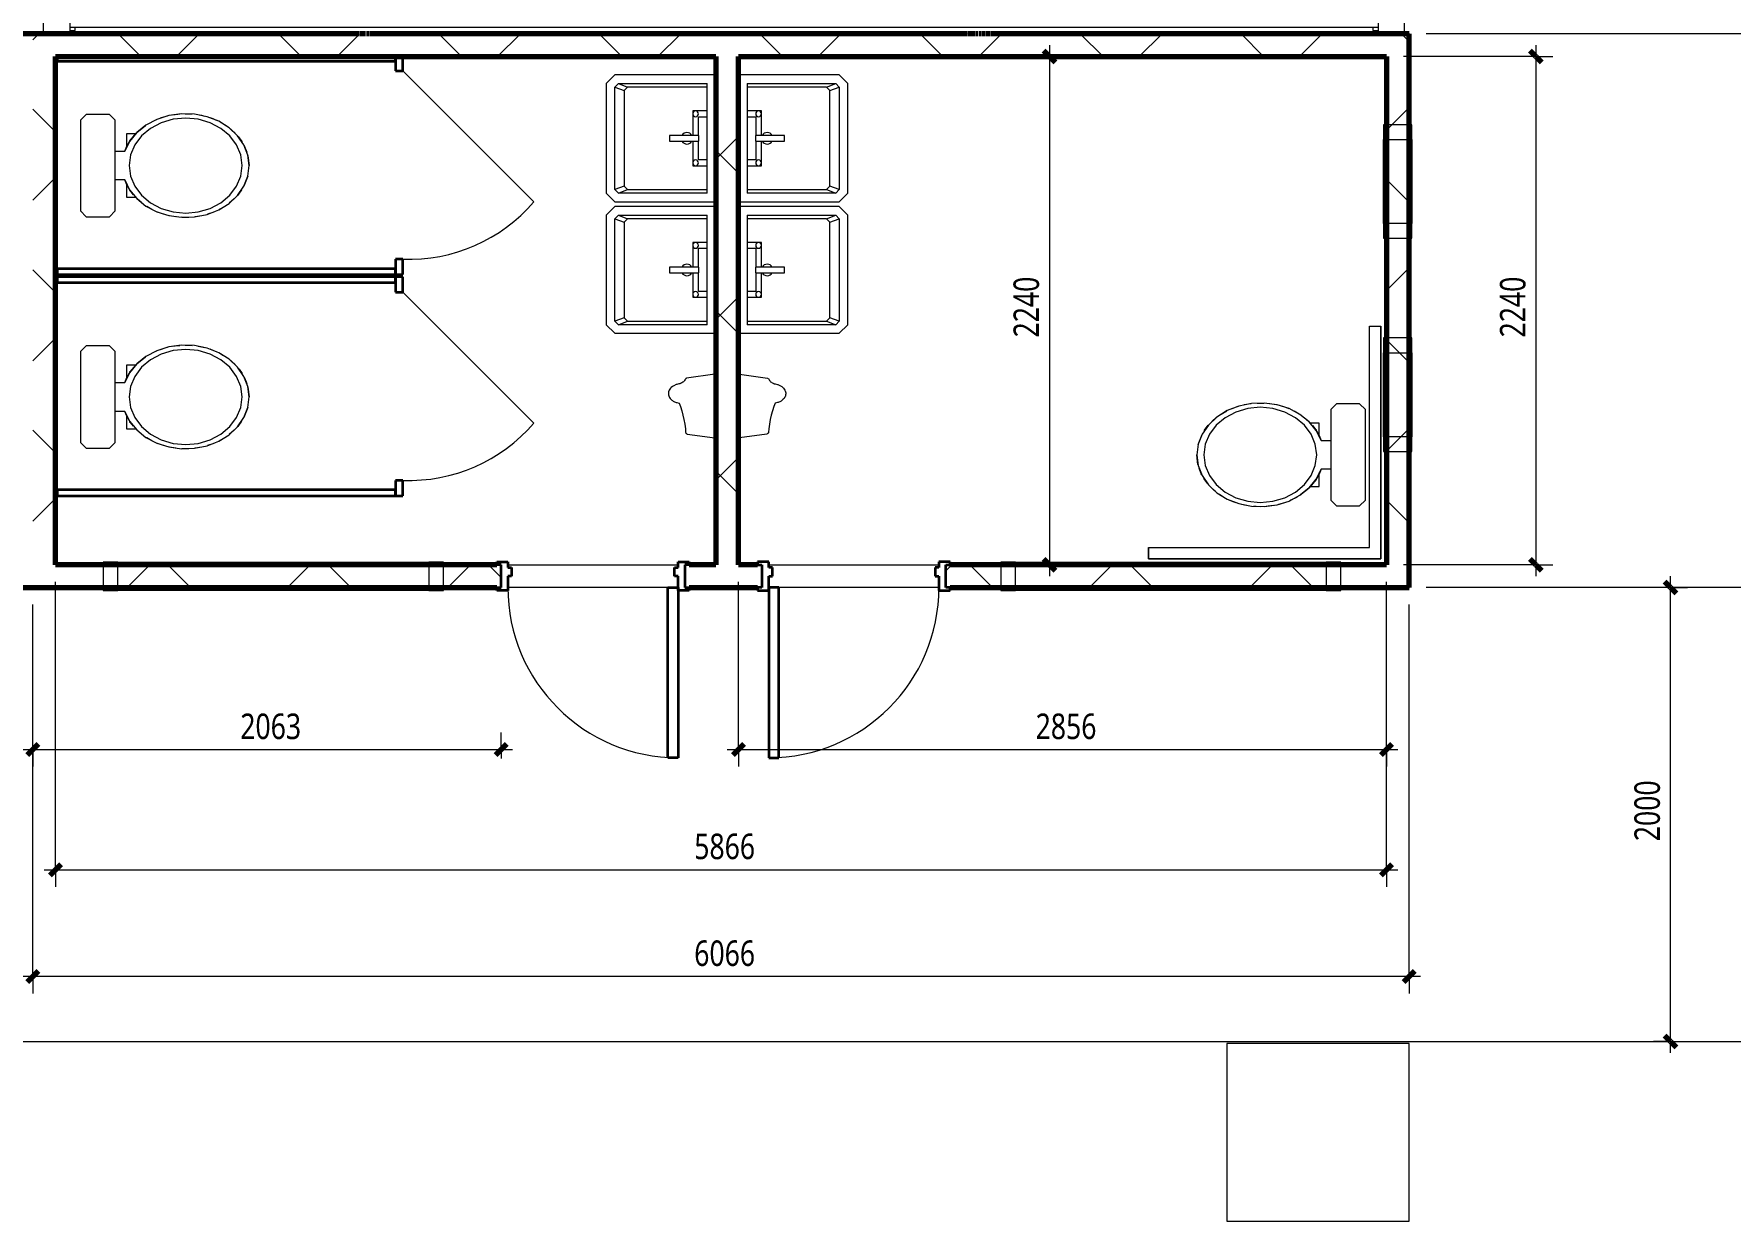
# Model space of a CAD drawing. Header units: millimetres. Extents: x -67152 to -48359, y -6192 to 21191.
# Drawn here: x -62422 to -54945, y -4699 to 533 of the extents above; entities that cross this region are included whole.
import ezdxf

# ---------------------------------------------------------------- set-up
doc = ezdxf.new("R2010")
doc.units = ezdxf.units.MM
for name, color, linetype, lineweight in [('A-ANNO-DIMS', 211, 'Continuous', 9), ('A-ANNO-DIMS-50', 211, 'Continuous', 9), ('A-DOOR', 31, 'Continuous', 18), ('A-DOOR-FRAM', 31, 'Continuous', 35), ('A-FLOR', 192, 'Continuous', 18), ('A-FLOR-HRAL', 11, 'Continuous', 9), ('A-GENM', 13, 'Continuous', 9), ('A-GLAZ-CWMG', 51, 'Continuous', 9), ('A-WALL', 113, 'Continuous', 18), ('A-WALL-PATT', 111, 'Continuous', 70), ('P-SANR-FIXT', 6, 'Continuous', 9), ('Q-SPCQ', 91, 'Continuous', 9)]:
    doc.layers.add(name, color=color, linetype=linetype, lineweight=lineweight)
doc.styles.add('Trebuchet MS_1', font='trebuc.ttf', dxfattribs={"width": 0.8, "height": 112.5})
doc.dimstyles.new('Linear_-_2_25mm_Trebuchet_MS', dxfattribs={"dimscale": 304.8, "dimtxt": 115.981977, "dimasz": 0.164042, "dimexe": 0.246063, "dimexo": 0.246063, "dimgap": 0.049213, "dimtad": 1, "dimdec": 0, "dimzin": 0, "dimdsep": 46, "dimtxsty": 'Trebuchet MS_1', "dimblk1": 'OBLIQUE', "dimblk2": 'OBLIQUE', "dimsah": 1, "dimcen": 0.09, "dimdle": 0.164042, "dimazin": 0, "dimtfac": 1, "dimtdec": 4, "dimtix": 1, "dimtmove": 0, "dimatfit": 3, "dimfxl": 1, "dimtvp": 1, "dimtolj": 1, "dimtzin": 0, "dimarcsym": 2})
pattern_1 = [(45, (0, 0), (-353.5534, 353.5534), []), (135, (0, 0), (-353.5534, -353.5534), [])]

# ---------------------------------------------------------------- blocks, each defined once
blk = doc.blocks.new('2017_EN_Awning_Llaza_Complet-PRO - Frontal-3576117-Nivel 1 Oficinas')
at = {"layer": 'Q-SPCQ'}
for p, q in [((2995, 2236.3), (-2995, 2236.3)), ((-2995, 2236.3), (-2995, 2217.4)), ((-2995, 2217.4), (-2995, 2164.7)), ((-2975, 145.9), (-2975, 2171.6)), ((-2966.1, 2174.7), (-2966.1, 2169.9)), ((-2945.9, 2169.9), (-2945.9, 2174.7)), ((2946, 2174.7), (2946, 2169.9)), ((2966, 2169.9), (2966, 2174.7)), ((2975, 2171.6), (2975, 145.9)), ((2995, 2217.4), (2995, 2236.3)), ((2995, 2164.7), (2995, 2217.4)), ((-2995, 2164.7), (2995, 2164.7)), ((-3000, 145.5), (-2883.9, 145.5)), ((-3000, 25.2), (-3000, 145.5)), ((-2883.9, 145.5), (-2883.9, 25.2)), ((2883.9, 95), (-2883.9, 95)), ((-2883.9, 94.9), (2883.9, 94.9)), ((2883.9, 94), (-2883.9, 94)), ((2883.9, 145.5), (3000, 145.5)), ((2883.9, 145.5), (2883.9, 25.2)), ((3000, 25.2), (3000, 145.5)), ((-2883.9, 25.2), (-3000, 25.2)), ((-2883.9, 55.4), (2883.9, 55.4)), ((-2883.9, 40.2), (-2860, 40.2)), ((-2860, 40.2), (-2860, 55.2)), ((2860, 55.2), (2860, 40.2)), ((2860, 40.2), (2883.9, 40.2)), ((3000, 25.2), (2883.9, 25.2))]:
    blk.add_line(p, q, dxfattribs=at)
blk = doc.blocks.new('Rectangular Mullion - 65 x 125mm rectangular-3578008-Nivel 1 Oficinas')
at = {"layer": 'A-GLAZ-CWMG'}
for p, q in [((-56472.4, -872.1), (-56347.4, -872.1)), ((-56472.4, -1242.1), (-56472.4, -872.1)), ((-56347.4, -872.1), (-56347.4, -1242.1)), ((-56347.4, -1242.1), (-56472.4, -1242.1))]:
    blk.add_line(p, q, dxfattribs=at)
blk = doc.blocks.new('Rectangular Mullion - 65 x 125mm rectangular-3578482-Nivel 1 Oficinas')
at = {"layer": 'A-GLAZ-CWMG'}
for p, q in [((-65, -62.5), (-65, 62.5)), ((-65, 62.5), (0, 62.5)), ((0, 62.5), (0, -62.5)), ((0, -62.5), (-65, -62.5))]:
    blk.add_line(p, q, dxfattribs=at)
blk = doc.blocks.new('Rectangular Mullion - 65 x 125mm rectangular-3578483-Nivel 1 Oficinas')
at = {"layer": 'A-GLAZ-CWMG'}
for p, q in [((0, 62.5), (-65, 62.5)), ((-65, 62.5), (-65, -62.5)), ((0, -62.5), (0, 62.5)), ((-65, -62.5), (0, -62.5))]:
    blk.add_line(p, q, dxfattribs=at)
blk = doc.blocks.new('Rectangular Mullion - 65 x 125mm rectangular-3579564-Nivel 1 Oficinas')
at = {"layer": 'A-GLAZ-CWMG'}
for p, q in [((-58094.9, -1919.6), (-58094.9, -1794.6)), ((-58094.9, -1794.6), (-56724.9, -1794.6)), ((-56724.9, -1794.6), (-56724.9, -1919.6)), ((-56724.9, -1919.6), (-58094.9, -1919.6))]:
    blk.add_line(p, q, dxfattribs=at)
blk = doc.blocks.new('Standard_Toilet_Partition_Layout_9287 - Standard_Toilet_Partition_Layout_9287-3235958-Nivel 1 Oficinas')
at = {"layer": 'A-GENM', "lineweight": 35}
for p, q in [((12.7, -56.4), (-12.7, -56.4)), ((-12.7, -56.4), (-12.7, -1548.6)), ((12.7, -1548.6), (12.7, -56.4)), ((952.5, -56.4), (927.1, -56.4)), ((927.1, -56.4), (927.1, -1548.6)), ((952.5, -1548.6), (952.5, -56.4)), ((-12.7, -1548.6), (12.7, -1548.6)), ((54.9, -1548.6), (-12.7, -1548.6)), ((-12.7, -1548.6), (-12.7, -1580.3)), ((54.9, -1580.3), (54.9, -1548.6)), ((952.5, -1548.6), (884.9, -1548.6)), ((884.9, -1548.6), (884.9, -1580.3)), ((927.1, -1548.6), (952.5, -1548.6)), ((952.5, -1580.3), (952.5, -1548.6)), ((-12.7, -1580.3), (54.9, -1580.3)), ((884.9, -1580.3), (952.5, -1580.3))]:
    blk.add_line(p, q, dxfattribs=at)
at = {"layer": 'A-GENM'}
blk.add_line((884.9, -1580.3), (307, -2158.3), dxfattribs=at)
blk.add_arc((781.6, -1607.3), 727.2, 177.8753, 229.25733, dxfattribs=at)
blk = doc.blocks.new('Sanitary_Dryers__Hand_Hair__JohnsonSuisse_Windflow_Hand_Dryer_Stainless_Steel - Windflow Hand Dryer Stainless Steel-3236375-Nivel 1 Oficinas')
at = {"layer": 'P-SANR-FIXT'}
for p, q in [((1.7, -175.6), (-15, -54.6)), ((-15, -54.6), (-2.1, -54.6)), ((-2.1, -54.6), (-2.1, -50)), ((-0.5, -50), (-0.5, -54.6)), ((-0.5, -54.6), (14, -54.6)), ((14, -51.5), (16, -50)), ((14, -54.6), (14, -51.5)), ((234, -50), (236, -51.5)), ((236, -51.5), (236, -54.6)), ((236, -54.6), (250.5, -54.6)), ((265, -54.6), (247.9, -178.2)), ((250.5, -54.6), (250.5, -50)), ((252.1, -50), (252.1, -54.6)), ((252.1, -54.6), (265, -54.6)), ((2.5, -177.5), (1.7, -175.6)), ((3.4, -178.9), (2.5, -177.5)), ((4.6, -180.2), (3.4, -178.9)), ((5.9, -181.2), (4.6, -180.2)), ((7.4, -182), (5.9, -181.2)), ((9.9, -182.7), (7.4, -182)), ((24.8, -183.9), (9.9, -182.7)), ((45.3, -186.7), (24.8, -183.9)), ((66.2, -190.5), (45.3, -186.7)), ((85.4, -194.8), (66.2, -190.5)), ((104.4, -199.8), (85.4, -194.8)), ((123.1, -205.8), (104.4, -199.8)), ((130.1, -208.4), (123.1, -205.8)), ((137.7, -211.4), (130.1, -208.4)), ((140.4, -222.1), (137.7, -211.4)), ((141.1, -224.9), (140.4, -222.1)), ((219.4, -224.2), (214.8, -235)), ((220, -221.8), (219.4, -224.2)), ((222.3, -212.3), (220, -221.8)), ((223, -208.2), (222.3, -212.3)), ((224.1, -206.6), (223, -208.2)), ((224.7, -205.2), (224.1, -206.6)), ((225.6, -202.7), (224.7, -205.2)), ((227.4, -199), (225.6, -202.7)), ((229.6, -195.3), (227.4, -199)), ((232.3, -192), (229.6, -195.3)), ((234.8, -189.6), (232.3, -192)), ((238.2, -187.1), (234.8, -189.6)), ((242.2, -185), (238.2, -187.1)), ((244.1, -183.9), (242.2, -185)), ((246, -182), (244.1, -183.9)), ((246.9, -180.5), (246, -182)), ((247.9, -178.2), (246.9, -180.5)), ((145.5, -234.9), (141.1, -224.9)), ((147.1, -237.9), (145.5, -234.9)), ((149.1, -240.8), (147.1, -237.9)), ((151.4, -243.6), (149.1, -240.8)), ((155.5, -248), (151.4, -243.6)), ((159, -251.1), (155.5, -248)), ((162.6, -253.7), (159, -251.1)), ((166.1, -255.5), (162.6, -253.7)), ((169.9, -257), (166.1, -255.5)), ((174, -258), (169.9, -257)), ((178.3, -258.5), (174, -258)), ((182.7, -258.5), (178.3, -258.5)), ((187.2, -257.8), (182.7, -258.5)), ((191.5, -256.6), (187.2, -257.8)), ((195.6, -254.9), (191.5, -256.6)), ((199.9, -252.3), (195.6, -254.9)), ((203.6, -249.2), (199.9, -252.3)), ((206.2, -247), (203.6, -249.2)), ((207.2, -245.9), (206.2, -247)), ((211.3, -240.8), (207.2, -245.9)), ((213.3, -237.9), (211.3, -240.8)), ((214.8, -235), (213.3, -237.9))]:
    blk.add_line(p, q, dxfattribs=at)
blk = doc.blocks.new('Sanitary_Dryers__Hand_Hair__JohnsonSuisse_Windflow_Hand_Dryer_Stainless_Steel - Windflow Hand Dryer Stainless Steel-3235854-Nivel 1 Oficinas')
at = {"layer": 'P-SANR-FIXT'}
for p, q in [((141.1, 224.9), (140.4, 222.1)), ((145.5, 234.9), (141.1, 224.9)), ((147.1, 237.9), (145.5, 234.9)), ((149.1, 240.8), (147.1, 237.9)), ((151.4, 243.6), (149.1, 240.8)), ((155.5, 248), (151.4, 243.6)), ((159, 251.1), (155.5, 248)), ((162.6, 253.7), (159, 251.1)), ((166.1, 255.5), (162.6, 253.7)), ((169.9, 257), (166.1, 255.5)), ((174, 258), (169.9, 257)), ((178.3, 258.5), (174, 258)), ((182.7, 258.5), (178.3, 258.5)), ((187.2, 257.8), (182.7, 258.5)), ((191.5, 256.6), (187.2, 257.8)), ((195.6, 254.9), (191.5, 256.6)), ((199.9, 252.3), (195.6, 254.9)), ((203.6, 249.2), (199.9, 252.3)), ((206.2, 247), (203.6, 249.2)), ((207.2, 245.9), (206.2, 247)), ((211.3, 240.8), (207.2, 245.9)), ((213.3, 237.9), (211.3, 240.8)), ((214.8, 235), (213.3, 237.9)), ((219.4, 224.2), (214.8, 235)), ((1.7, 175.6), (-15, 54.6)), ((2.5, 177.5), (1.7, 175.6)), ((3.4, 178.9), (2.5, 177.5)), ((4.6, 180.2), (3.4, 178.9)), ((5.9, 181.2), (4.6, 180.2)), ((7.4, 182), (5.9, 181.2)), ((9.9, 182.7), (7.4, 182)), ((24.8, 183.9), (9.9, 182.7)), ((45.3, 186.7), (24.8, 183.9)), ((66.2, 190.5), (45.3, 186.7)), ((85.4, 194.8), (66.2, 190.5)), ((104.4, 199.8), (85.4, 194.8)), ((123.1, 205.8), (104.4, 199.8)), ((130.1, 208.4), (123.1, 205.8)), ((137.7, 211.4), (130.1, 208.4)), ((140.4, 222.1), (137.7, 211.4)), ((220, 221.8), (219.4, 224.2)), ((222.3, 212.3), (220, 221.8)), ((223, 208.2), (222.3, 212.3)), ((224.1, 206.6), (223, 208.2)), ((224.7, 205.2), (224.1, 206.6)), ((225.6, 202.7), (224.7, 205.2)), ((227.4, 199), (225.6, 202.7)), ((229.6, 195.3), (227.4, 199)), ((232.3, 192), (229.6, 195.3)), ((234.8, 189.6), (232.3, 192)), ((238.2, 187.1), (234.8, 189.6)), ((242.2, 185), (238.2, 187.1)), ((244.1, 183.9), (242.2, 185)), ((246, 182), (244.1, 183.9)), ((246.9, 180.5), (246, 182)), ((247.9, 178.2), (246.9, 180.5)), ((265, 54.6), (247.9, 178.2)), ((-15, 54.6), (-2.1, 54.6)), ((-2.1, 54.6), (-2.1, 50)), ((-0.5, 50), (-0.5, 54.6)), ((-0.5, 54.6), (14, 54.6)), ((14, 54.6), (14, 51.5)), ((14, 51.5), (16, 50)), ((234, 50), (236, 51.5)), ((236, 51.5), (236, 54.6)), ((236, 54.6), (250.5, 54.6)), ((250.5, 54.6), (250.5, 50)), ((252.1, 50), (252.1, 54.6)), ((252.1, 54.6), (265, 54.6))]:
    blk.add_line(p, q, dxfattribs=at)
blk = doc.blocks.new('M_Door-Passage-Single-Flush - 750 x 2000mm-3224211-Nivel 1 Oficinas')
at = {"layer": 'A-DOOR', "lineweight": 35}
for p, q in [((375, 806.3), (330, 806.3)), ((330, 806.3), (330, 56.3)), ((375, 56.3), (375, 806.3)), ((330, 56.3), (375, 56.3))]:
    blk.add_line(p, q, dxfattribs=at)
at = {"layer": 'A-DOOR', "lineweight": 9}
blk.add_arc((375, 56.3), 750, 90, 180, dxfattribs=at)
at = {"layer": 'A-DOOR-FRAM'}
for p, q in [((-375.1, 69), (-424.1, 69)), ((-424.1, 69), (-424.1, 56.3)), ((-424.1, 56.3), (-405, 56.3)), ((-405, 56.3), (-405, -43.7)), ((-375.1, 6.6), (-375.1, 69)), ((-359.2, 6.6), (-375.1, 6.6)), ((-359.2, -31.5), (-359.2, 6.6)), ((375, 6.6), (359.2, 6.6)), ((359.2, 6.6), (359.2, -31.5)), ((424, 69), (375, 69)), ((375, 69), (375, 6.6)), ((405, -43.7), (405, 56.3)), ((405, 56.3), (424, 56.3)), ((424, 56.3), (424, 69)), ((-405, -43.7), (-424.1, -43.7)), ((-424.1, -43.7), (-424.1, -56.4)), ((-424.1, -56.4), (-375.1, -56.4)), ((-375.1, -56.4), (-375.1, -31.5)), ((-375.1, -31.5), (-359.2, -31.5)), ((359.2, -31.5), (375, -31.5)), ((375, -31.5), (375, -56.4)), ((375, -56.4), (424, -56.4)), ((424, -43.7), (405, -43.7)), ((424, -56.4), (424, -43.7))]:
    blk.add_line(p, q, dxfattribs=at)
blk = doc.blocks.new('M_Door-Passage-Single-Flush - 750 x 2000mm-3224210-Nivel 1 Oficinas')
at = {"layer": 'A-DOOR', "lineweight": 35}
for p, q in [((330, -56.3), (375, -56.3)), ((330, -806.3), (330, -56.3)), ((375, -56.3), (375, -806.3)), ((375, -806.3), (330, -806.3))]:
    blk.add_line(p, q, dxfattribs=at)
at = {"layer": 'A-DOOR', "lineweight": 9}
blk.add_arc((375, -56.3), 750, 180, 270, dxfattribs=at)
at = {"layer": 'A-DOOR-FRAM'}
for p, q in [((-424.1, 56.4), (-375.1, 56.4)), ((-424.1, 43.7), (-424.1, 56.4)), ((-405, 43.7), (-424.1, 43.7)), ((-405, -56.3), (-405, 43.7)), ((-375.1, 56.4), (-375.1, 31.5)), ((-375.1, 31.5), (-359.2, 31.5)), ((-359.2, 31.5), (-359.2, -6.6)), ((359.2, 31.5), (375, 31.5)), ((359.2, -6.6), (359.2, 31.5)), ((375, 56.4), (424, 56.4)), ((375, 31.5), (375, 56.4)), ((405, 43.7), (405, -56.3)), ((424, 43.7), (405, 43.7)), ((424, 56.4), (424, 43.7)), ((-424.1, -56.3), (-405, -56.3)), ((-424.1, -69), (-424.1, -56.3)), ((-375.1, -69), (-424.1, -69)), ((-375.1, -6.6), (-375.1, -69)), ((-359.2, -6.6), (-375.1, -6.6)), ((375, -6.6), (359.2, -6.6)), ((375, -69), (375, -6.6)), ((424, -69), (375, -69)), ((405, -56.3), (424, -56.3)), ((424, -56.3), (424, -69))]:
    blk.add_line(p, q, dxfattribs=at)
blk = doc.blocks.new('Top Rail Type - Top Rail_Internal_-3314131-Nivel 1 Oficinas')
at = {"layer": 'A-FLOR-HRAL'}
for p, q in [((-56533.8, -755.5), (-56483.8, -755.5)), ((-56533.8, -1730.5), (-56533.8, -755.5)), ((-56483.8, -755.5), (-56483.8, -1780.5)), ((-57508.8, -1780.5), (-57508.8, -1730.5)), ((-57508.8, -1730.5), (-56533.8, -1730.5)), ((-56483.8, -1780.5), (-57508.8, -1780.5))]:
    blk.add_line(p, q, dxfattribs=at)
blk = doc.blocks.new('Top Rail Type - Top Rail_Internal_-V5-Nivel 1 Oficinas')
at = {"layer": 'A-FLOR-HRAL'}
for p, q in [((-56533.8, -755.5), (-56483.8, -755.5)), ((-56533.8, -1730.5), (-56533.8, -755.5)), ((-56483.8, -1780.5), (-56483.8, -755.5)), ((-57508.8, -1730.5), (-57508.8, -1780.5)), ((-57508.8, -1730.5), (-56533.8, -1730.5)), ((-57508.8, -1780.5), (-56483.8, -1780.5))]:
    blk.add_line(p, q, dxfattribs=at)
blk = doc.blocks.new('Water Closet - Flush Tank - Private - Flushing Greater than 1_6 gpf-3417343-Nivel 1 Oficinas')
at = {"layer": 'P-SANR-FIXT'}
for p, q in [((25.4, 225.4), (0, 200)), ((127, 225.4), (25.4, 225.4)), ((152.4, 200), (127, 225.4)), ((0, 200), (0, -200)), ((152.4, -200), (152.4, 200)), ((243.3, 139.7), (203.2, 139.7)), ((203.2, 139.7), (203.2, 79.8)), ((215.9, 110.3), (215.9, 105.8)), ((218.8, 110.3), (215.9, 110.3)), ((218.8, 110.3), (244.6, 142)), ((152.4, 63.5), (195.1, 63.5)), ((195.1, -63.5), (152.4, -63.5)), ((737.2, -46.1), (720.3, -90.3)), ((203.2, -79.8), (203.2, -139.7)), ((203.2, -139.7), (243.3, -139.7)), ((215.9, -105.8), (215.9, -110.3)), ((215.9, -110.3), (218.8, -110.3)), ((233.1, -129.3), (218.8, -110.3)), ((710.2, -107.3), (692.8, -130.7)), ((0, -200), (25.4, -225.4)), ((127, -225.4), (152.4, -200)), ((25.4, -225.4), (127, -225.4))]:
    blk.add_line(p, q, dxfattribs=at)
at = {"layer": 'P-SANR-FIXT', "flags": 128}
for points in [[(743, 0), (737.1, 46.4), (719.9, 90.8), (692.1, 131.5), (654.7, 166.7), (609.4, 195), (558, 215.1), (502.7, 226.3), (445.8, 228.1), (389.6, 220.4), (336.5, 203.6), (288.6, 178.3), (248.1, 145.5), (216.5, 106.7), (195.1, 63.5)], [(406.1, 223.7), (428.7, 226.8), (437.7, 227.6)], [(461.5, 228.6), (481.2, 228.1), (492.7, 227.3)], [(516.6, 224.4), (533.2, 221.4), (546.6, 218.3)], [(712.5, 0), (706.2, 46.6), (687.8, 90.9), (658.2, 130.7), (618.7, 163.8), (571.6, 188.8), (518.9, 204.3), (463.6, 209.5), (408.2, 204.3), (355.5, 188.8), (308.4, 163.8), (268.9, 130.7), (239.3, 90.9), (220.9, 46.6), (214.6, 0)], [(248.4, 145.9), (285.7, 176.3), (287.2, 177.3)], [(300.9, 185.9), (329.2, 200.4), (333, 202.1)], [(352.3, 209.7), (377.4, 217.5), (383.8, 219.1)], [(569.5, 211.5), (582.6, 206.8), (597.4, 200.6)], [(618.1, 190.4), (627.8, 184.9), (643.1, 175.1)], [(660.7, 162), (667.3, 156.5), (682, 142.5)], [(195.1, 63.5), (204.3, 85.2), (215.9, 105.8)], [(218.8, 110.3), (217.4, 108.1), (215.9, 105.8)], [(695.6, 127.3), (699.5, 122.5), (712.5, 103.8)], [(721.6, 87.7), (723.3, 84.1), (733.4, 59.1)], [(737.6, 44.7), (738, 42.8), (743, 0)], [(195.1, -63.5), (216.5, -106.7), (248.1, -145.5), (288.6, -178.3), (336.5, -203.6), (389.6, -220.4), (445.8, -228.1), (502.7, -226.3), (558, -215.1), (609.4, -195), (654.7, -166.7), (692.1, -131.5), (719.9, -90.8), (737.1, -46.4), (743, 0)], [(215.9, -105.8), (204.3, -85.1), (195.1, -63.5)], [(214.6, 0), (220.9, -46.6), (239.3, -90.9), (268.9, -130.7), (308.4, -163.8), (355.5, -188.8), (408.2, -204.3), (463.6, -209.6), (518.9, -204.3), (571.6, -188.8), (618.7, -163.8), (658.2, -130.7), (687.8, -90.9), (706.2, -46.6), (712.5, 0)], [(215.9, -105.8), (217.4, -108.1), (218.8, -110.3)], [(269.8, -164.7), (251, -148.4), (249.5, -147)], [(677.6, -146.9), (655.8, -165.8), (655.3, -166.3)], [(314.6, -193.4), (292, -180.4), (290.3, -179.3)], [(365.6, -214.1), (339.9, -205), (338.2, -204.3)], [(420.7, -225.9), (392.9, -221.2), (391.3, -220.8)], [(534.1, -221.2), (505.4, -226), (504.1, -226.2)], [(587.6, -204.8), (560.2, -214.5), (559.1, -214.8)], [(636.1, -179.8), (611.1, -194.1), (610.2, -194.6)], [(477.7, -228.3), (448.9, -228.3), (447.3, -228.2)]]:
    blk.add_lwpolyline(points, dxfattribs=at)
blk = doc.blocks.new('Sink - Service - 22_x19_ - Public-3416402-Nivel 1 Oficinas')
at = {"layer": 'P-SANR-FIXT', "color": 5}
for p, q in [((-59860.6, 352.3), (-59898.7, 314.2)), ((-59898.7, 314.2), (-59898.7, -168.4)), ((-59416.1, 352.3), (-59860.6, 352.3)), ((-59860.6, 298.4), (-59844.8, 314.2)), ((-59844.8, 314.2), (-59805, 298.4)), ((-59844.8, 314.2), (-59454.2, 314.2)), ((-59454.2, 193.6), (-59454.2, 314.2)), ((-59860.6, 298.4), (-59819.3, 284.1)), ((-59860.6, -152.6), (-59860.6, 298.4)), ((-59805, 298.4), (-59819.3, 284.1)), ((-59819.3, 284.1), (-59819.3, -138.2)), ((-59454.2, 298.4), (-59805, 298.4)), ((-59505, 193.6), (-59517.7, 193.6)), ((-59517.7, 193.6), (-59517.7, 180.9)), ((-59517.7, 180.9), (-59517.7, 85.6)), ((-59454.2, 193.6), (-59505, 193.6)), ((-59492.3, 168.2), (-59454.2, 168.2)), ((-59492.3, 85.6), (-59492.3, 168.2)), ((-59454.2, 168.2), (-59454.2, 193.6)), ((-59454.2, -22.3), (-59454.2, 168.2)), ((-59492.3, 85.6), (-59619.3, 85.6)), ((-59619.3, 85.6), (-59619.3, 60.2)), ((-59492.3, 85.6), (-59492.3, 60.2)), ((-59619.3, 60.2), (-59492.3, 60.2)), ((-59517.7, 60.2), (-59517.7, -35)), ((-59492.3, -22.3), (-59492.3, 60.2)), ((-59517.7, -35), (-59517.7, -47.7)), ((-59517.7, -47.7), (-59505, -47.7)), ((-59505, -47.7), (-59454.2, -47.7)), ((-59454.2, -22.3), (-59492.3, -22.3)), ((-59454.2, -47.7), (-59454.2, -22.3)), ((-59454.2, -168.4), (-59454.2, -47.7)), ((-59819.3, -138.2), (-59860.6, -152.6)), ((-59819.3, -138.2), (-59805, -152.5)), ((-59898.7, -168.4), (-59860.6, -206.5)), ((-59844.8, -168.4), (-59860.6, -152.6)), ((-59860.6, -206.5), (-59416.1, -206.5)), ((-59844.8, -168.4), (-59805, -152.5)), ((-59454.2, -168.4), (-59844.8, -168.4)), ((-59805, -152.5), (-59454.2, -152.5))]:
    blk.add_line(p, q, dxfattribs=at)
for centre, radius, start, end in [((-59505, 180.9), 12.7, 90, 270), ((-59505, 180.9), 12.7, 270, 90), ((-59543.1, 72.9), 25.4, 90, 150), ((-59543.1, 72.9), 25.4, 30, 90), ((-59543.1, 72.9), 25.4, 210, 270), ((-59543.1, 72.9), 25.4, 270, 330), ((-59505, -35), 12.7, 90, 270), ((-59505, -35), 12.7, 270, 90)]:
    blk.add_arc(centre, radius, start, end, dxfattribs=at)
blk = doc.blocks.new('Sink - Service - 22_x19_ - Public-3418642-Nivel 1 Oficinas')
at = {"layer": 'P-SANR-FIXT', "color": 5}
for p, q in [((-58871.6, 352.3), (-59316.1, 352.3)), ((-59278, 314.2), (-59278, 193.6)), ((-59278, 314.2), (-58887.3, 314.2)), ((-58927.1, 298.4), (-58887.3, 314.2)), ((-58887.3, 314.2), (-58871.6, 298.4)), ((-58833.5, 314.2), (-58871.6, 352.3)), ((-58833.5, -168.4), (-58833.5, 314.2)), ((-58927.1, 298.4), (-59278, 298.4)), ((-58912.8, 284.1), (-58927.1, 298.4)), ((-58912.8, 284.1), (-58871.6, 298.4)), ((-58912.8, -138.2), (-58912.8, 284.1)), ((-58871.6, 298.4), (-58871.6, -152.6)), ((-59227.2, 193.6), (-59278, 193.6)), ((-59278, 193.6), (-59278, 168.2)), ((-59278, 168.2), (-59278, -22.3)), ((-59278, 168.2), (-59239.9, 168.2)), ((-59239.9, 168.2), (-59239.9, 85.6)), ((-59214.5, 193.6), (-59227.2, 193.6)), ((-59214.5, 180.9), (-59214.5, 193.6)), ((-59214.5, 85.6), (-59214.5, 180.9)), ((-59112.9, 85.6), (-59239.9, 85.6)), ((-59239.9, 60.2), (-59239.9, 85.6)), ((-59112.9, 60.2), (-59112.9, 85.6)), ((-59239.9, 60.2), (-59239.9, -22.3)), ((-59239.9, 60.2), (-59112.9, 60.2)), ((-59214.5, -35), (-59214.5, 60.2)), ((-59239.9, -22.3), (-59278, -22.3)), ((-59278, -22.3), (-59278, -47.7)), ((-59278, -47.7), (-59278, -168.4)), ((-59278, -47.7), (-59227.2, -47.7)), ((-59227.2, -47.7), (-59214.5, -47.7)), ((-59214.5, -47.7), (-59214.5, -35)), ((-58927.1, -152.5), (-58912.8, -138.2)), ((-58871.6, -152.6), (-58912.8, -138.2)), ((-59316.1, -206.5), (-58871.6, -206.5)), ((-59278, -152.5), (-58927.1, -152.5)), ((-58887.3, -168.4), (-59278, -168.4)), ((-58927.1, -152.5), (-58887.3, -168.4)), ((-58871.6, -152.6), (-58887.3, -168.4)), ((-58871.6, -206.5), (-58833.5, -168.4))]:
    blk.add_line(p, q, dxfattribs=at)
for centre, radius, start, end in [((-59227.2, 180.9), 12.7, 90, 270), ((-59227.2, 180.9), 12.7, 270, 90), ((-59189.1, 72.9), 25.4, 90, 150), ((-59189.1, 72.9), 25.4, 30, 90), ((-59189.1, 72.9), 25.4, 210, 270), ((-59189.1, 72.9), 25.4, 270, 330), ((-59227.2, -35), 12.7, 90, 270), ((-59227.2, -35), 12.7, 270, 90)]:
    blk.add_arc(centre, radius, start, end, dxfattribs=at)
blk = doc.blocks.new('Tanquilla 1 - Tanquilla 1-3429334-Nivel 1 Oficinas')
at = {"layer": 'P-SANR-FIXT'}
for p, q in [((-57206.1, -10763.3), (-57206.1, -11546.3)), ((-56403.6, -10763.3), (-57206.1, -10763.3)), ((-56403.6, -11546.3), (-56403.6, -10763.3)), ((-57206.1, -11546.3), (-56403.6, -11546.3))]:
    blk.add_line(p, q, dxfattribs=at)
blk = doc.blocks.new('DIMBLOCK1-Nivel 1 Oficinas')
at = {"layer": 'A-ANNO-DIMS-50'}
for p, q in [((-59316.1, -2621.3), (-59316.1, -1882.1)), ((-56459.9, -2621.3), (-56459.9, -1882.1)), ((-59366.1, -2621.3), (-56409.9, -2621.3)), ((-59316.1, -2621.3), (-59316.1, -2696.3)), ((-56459.9, -2621.3), (-56459.9, -2696.3))]:
    blk.add_line(p, q, dxfattribs=at)
at = {"layer": 'A-ANNO-DIMS-50', "lineweight": 70}
for p, q in [((-59316.1, -2621.3), (-59291.1, -2596.3)), ((-56459.9, -2621.3), (-56434.9, -2596.3)), ((-59316.1, -2621.3), (-59341.1, -2646.3)), ((-56459.9, -2621.3), (-56484.9, -2646.3))]:
    blk.add_line(p, q, dxfattribs=at)
at = {"layer": 'A-ANNO-DIMS-50', "color": 0, "insert": (-58005.9, -2462.3), "char_height": 112.5, "width": 283.075, "attachment_point": 1, "line_spacing_factor": 1.048425, "style": 'Trebuchet MS_1'}
blk.add_mtext('2856', dxfattribs=at)
blk = doc.blocks.new('_Oblique')
at = {"color": 0, "linetype": 'ByBlock', "lineweight": -2}
blk.add_line((-0.5, -0.5), (0.5, 0.5), dxfattribs=at)
blk = doc.blocks.new('DIMBLOCK2-Nivel 1 Oficinas')
at = {"layer": 'A-ANNO-DIMS-50'}
for p, q in [((-62325.8, -3150.5), (-62325.8, -1882.1)), ((-56459.9, -3150.5), (-56459.9, -1882.1)), ((-62375.8, -3150.5), (-56409.9, -3150.5)), ((-62325.8, -3150.5), (-62325.8, -3225.5)), ((-56459.9, -3150.5), (-56459.9, -3225.5))]:
    blk.add_line(p, q, dxfattribs=at)
at = {"layer": 'A-ANNO-DIMS-50', "lineweight": 70}
for p, q in [((-62325.8, -3150.5), (-62300.8, -3125.5)), ((-56459.9, -3150.5), (-56434.9, -3125.5)), ((-62325.8, -3150.5), (-62350.8, -3175.5)), ((-56459.9, -3150.5), (-56484.9, -3175.5))]:
    blk.add_line(p, q, dxfattribs=at)
at = {"layer": 'A-ANNO-DIMS-50', "color": 0, "insert": (-59510.8, -2991.5), "char_height": 112.5, "width": 283.075, "attachment_point": 1, "line_spacing_factor": 1.048425, "style": 'Trebuchet MS_1'}
blk.add_mtext('5866', dxfattribs=at)
blk = doc.blocks.new('DIMBLOCK3-Nivel 1 Oficinas')
at = {"layer": 'A-ANNO-DIMS-50'}
for p, q in [((-62425.8, -3621.3), (-62425.8, -1982.1)), ((-56359.9, -3621.3), (-56359.9, -1982.1)), ((-56309.9, -3621.3), (-62475.8, -3621.3)), ((-62425.8, -3621.3), (-62425.8, -3696.3)), ((-56359.9, -3621.3), (-56359.9, -3696.3))]:
    blk.add_line(p, q, dxfattribs=at)
at = {"layer": 'A-ANNO-DIMS-50', "lineweight": 70}
for p, q in [((-62425.8, -3621.3), (-62450.8, -3646.3)), ((-62425.8, -3621.3), (-62400.8, -3596.3)), ((-56359.9, -3621.3), (-56384.9, -3646.3)), ((-56359.9, -3621.3), (-56334.9, -3596.3))]:
    blk.add_line(p, q, dxfattribs=at)
at = {"layer": 'A-ANNO-DIMS-50', "color": 0, "insert": (-59510.8, -3462.3), "char_height": 112.5, "width": 283.075, "attachment_point": 1, "line_spacing_factor": 1.048425, "style": 'Trebuchet MS_1'}
blk.add_mtext('6066', dxfattribs=at)
blk = doc.blocks.new('DIMBLOCK4-Nivel 1 Oficinas')
at = {"layer": 'A-ANNO-DIMS-50'}
for p, q in [((-62425.8, -2621.3), (-62425.8, -1982.1)), ((-60362.3, -2621.3), (-60362.3, -2546.3)), ((-62475.8, -2621.3), (-60312.3, -2621.3)), ((-62425.8, -2621.3), (-62425.8, -2696.3)), ((-60362.3, -2621.3), (-60362.3, -2660.9))]:
    blk.add_line(p, q, dxfattribs=at)
at = {"layer": 'A-ANNO-DIMS-50', "lineweight": 70}
for p, q in [((-62425.8, -2621.3), (-62400.8, -2596.3)), ((-60362.3, -2621.3), (-60337.3, -2596.3)), ((-62425.8, -2621.3), (-62450.8, -2646.3)), ((-60362.3, -2621.3), (-60387.3, -2646.3))]:
    blk.add_line(p, q, dxfattribs=at)
at = {"layer": 'A-ANNO-DIMS-50', "color": 0, "insert": (-61512, -2462.3), "char_height": 112.5, "width": 283.075, "attachment_point": 1, "line_spacing_factor": 1.048425, "style": 'Trebuchet MS_1'}
blk.add_mtext('2063', dxfattribs=at)
blk = doc.blocks.new('DIMBLOCK7-Nivel 1 Oficinas')
at = {"layer": 'A-ANNO-DIMS-50', "lineweight": 70}
for p, q in [((-55800.3, 432.9), (-55825.3, 457.9)), ((-55800.3, 432.9), (-55775.3, 407.9)), ((-55800.3, -1807.1), (-55825.3, -1782.1)), ((-55800.3, -1807.1), (-55775.3, -1832.1))]:
    blk.add_line(p, q, dxfattribs=at)
at = {"layer": 'A-ANNO-DIMS-50'}
for p, q in [((-55800.3, 482.9), (-55800.3, -1857.1)), ((-55800.3, 432.9), (-56384.9, 432.9)), ((-55800.3, 432.9), (-55725.3, 432.9)), ((-55800.3, -1807.1), (-56384.9, -1807.1)), ((-55800.3, -1807.1), (-55725.3, -1807.1))]:
    blk.add_line(p, q, dxfattribs=at)
at = {"layer": 'A-ANNO-DIMS-50', "color": 0, "insert": (-55959.2, -805), "char_height": 112.5, "width": 283.075, "attachment_point": 1, "rotation": 90, "line_spacing_factor": 1.048425, "style": 'Trebuchet MS_1'}
blk.add_mtext('2240', dxfattribs=at)
blk = doc.blocks.new('DIMBLOCK8-Nivel 1 Oficinas')
at = {"layer": 'A-ANNO-DIMS-50'}
for p, q in [((-55207.6, -3957.1), (-55207.6, -1857.1)), ((-55207.6, -1907.1), (-56284.9, -1907.1)), ((-55207.6, -1907.1), (-55132.6, -1907.1)), ((-55207.6, -3907.1), (-55282.6, -3907.1)), ((-55207.6, -3907.1), (-55168, -3907.1))]:
    blk.add_line(p, q, dxfattribs=at)
at = {"layer": 'A-ANNO-DIMS-50', "lineweight": 70}
for p, q in [((-55207.6, -1907.1), (-55232.6, -1882.1)), ((-55207.6, -1907.1), (-55182.6, -1932.1)), ((-55207.6, -3907.1), (-55232.6, -3882.1)), ((-55207.6, -3907.1), (-55182.6, -3932.1))]:
    blk.add_line(p, q, dxfattribs=at)
at = {"layer": 'A-ANNO-DIMS-50', "color": 0, "insert": (-55366.6, -3025), "char_height": 112.5, "width": 283.075, "attachment_point": 1, "rotation": 90, "line_spacing_factor": 1.048425, "style": 'Trebuchet MS_1'}
blk.add_mtext('2000', dxfattribs=at)
blk = doc.blocks.new('DIMBLOCK9-Nivel 1 Oficinas')
at = {"layer": 'A-ANNO-DIMS-50', "lineweight": 70}
for p, q in [((-57944.6, 432.9), (-57969.6, 457.9)), ((-57944.6, 432.9), (-57919.6, 407.9)), ((-57944.6, -1807.1), (-57969.6, -1782.1)), ((-57944.6, -1807.1), (-57919.6, -1832.1))]:
    blk.add_line(p, q, dxfattribs=at)
at = {"layer": 'A-ANNO-DIMS-50'}
for p, q in [((-57944.6, 482.9), (-57944.6, -1857.1)), ((-57944.6, 432.9), (-57984.2, 432.9)), ((-57944.6, 432.9), (-57869.6, 432.9)), ((-57944.6, -1807.1), (-57984.2, -1807.1)), ((-57944.6, -1807.1), (-57869.6, -1807.1))]:
    blk.add_line(p, q, dxfattribs=at)
at = {"layer": 'A-ANNO-DIMS-50', "color": 0, "insert": (-58103.5, -805), "char_height": 112.5, "width": 283.075, "attachment_point": 1, "rotation": 90, "line_spacing_factor": 1.048425, "style": 'Trebuchet MS_1'}
blk.add_mtext('2240', dxfattribs=at)
blk = doc.blocks.new('DIMBLOCK26-Nivel 1 Oficinas')
at = {"layer": 'A-ANNO-DIMS-50'}
for p, q in [((-54401.4, 532.9), (-56284.9, 532.9)), ((-54401.4, -1957.1), (-54401.4, 582.9)), ((-54401.4, 532.9), (-54326.4, 532.9)), ((-54401.4, -1907.1), (-56284.9, -1907.1)), ((-54401.4, -1907.1), (-54326.4, -1907.1))]:
    blk.add_line(p, q, dxfattribs=at)
at = {"layer": 'A-ANNO-DIMS-50', "lineweight": 70}
for p, q in [((-54401.4, 532.9), (-54426.4, 557.9)), ((-54401.4, 532.9), (-54376.4, 507.9)), ((-54401.4, -1907.1), (-54426.4, -1882.1)), ((-54401.4, -1907.1), (-54376.4, -1932.1))]:
    blk.add_line(p, q, dxfattribs=at)
at = {"layer": 'A-ANNO-DIMS-50', "color": 0, "insert": (-54560.3, -805), "char_height": 112.5, "width": 283.075, "attachment_point": 1, "rotation": 90, "line_spacing_factor": 1.048425, "style": 'Trebuchet MS_1'}
blk.add_mtext('2440', dxfattribs=at)

msp = doc.modelspace()

# ---------------------------------------------------------------- hatches: boundary and pattern name
at = {"layer": 'A-WALL-PATT', "lineweight": 9}
h = msp.add_hatch(dxfattribs=at)
h.set_pattern_fill('FP1_1', color=256, style=0, pattern_type=2)
h.set_pattern_definition(pattern_1)
h.paths.add_polyline_path([(-62425.8, -1907.1), (-62325.8, -1907.1), (-62325.8, 532.9), (-62425.8, 532.9), (-62425.8, -1057.9)])
h = msp.add_hatch(dxfattribs=at)
h.set_pattern_fill('FP1_1', color=256, style=0, pattern_type=2)
h.set_pattern_definition(pattern_1)
h.paths.add_polyline_path([(-58250.4, 526.8), (-58250.2, 527.4), (-58248.9, 526.1)])
h.paths.add_polyline_path([(-58260, 518.1), (-58259.6, 518.5), (-58258.3, 516.5)])
h.paths.add_polyline_path([(-60950.4, 526.8), (-60950.2, 527.4), (-60948.9, 526.1)])
h.paths.add_polyline_path([(-60960, 518.1), (-60959.6, 518.5), (-60958.3, 516.5)])
h.paths.add_polyline_path([(-56808.4, 432.9), (-56359.9, 432.9), (-56359.9, 532.9), (-58203, 532.4), (-58200, 529.4), (-58205, 532.5), (-58206.2, 532.9), (-58224.1, 532.5), (-58215.7, 515.9), (-58219.4, 521.1), (-58226.8, 532.9), (-58236.1, 532.9), (-58236.6, 532.9), (-58242, 532.9), (-58233.6, 516.4), (-58230.2, 509.3), (-58233.7, 514.1), (-58241.1, 526.2), (-58245.2, 532.9), (-58245.7, 532.4), (-58243.6, 528.8), (-58247.3, 532.6), (-58247.9, 532.9), (-58255.3, 532.7), (-58253.5, 529.9), (-58250.4, 526.8), (-58253.4, 527.9), (-58254.5, 529.4), (-58258.6, 531.9), (-58262.7, 527.9), (-58263.3, 528.1), (-58259.3, 532.9), (-58268.4, 532.4), (-58266.9, 530), (-58261.9, 525), (-58257.1, 520.3), (-58263.7, 525), (-58264, 524.8), (-58261, 519.2), (-58266.1, 525.6), (-58271.3, 532.9), (-58283.5, 532.9), (-58289.1, 522.8), (-58291.7, 519.2), (-58288.2, 527.3), (-58285.7, 532.9), (-58306.6, 532.4), (-58308.3, 531.1), (-58309.7, 524.8), (-58309.5, 531.6), (-58309.9, 532.9), (-60903, 532.4), (-60900, 529.4), (-60905, 532.5), (-60906.2, 532.9), (-60924.1, 532.5), (-60915.7, 515.9), (-60919.4, 521.1), (-60926.8, 532.9), (-60936.1, 532.9), (-60936.6, 532.9), (-60942, 532.9), (-60933.6, 516.4), (-60930.2, 509.3), (-60933.7, 514.1), (-60941.1, 526.2), (-60945.2, 532.9), (-60945.7, 532.4), (-60943.6, 528.8), (-60947.3, 532.6), (-60947.9, 532.9), (-60955.3, 532.7), (-60953.5, 529.9), (-60950.4, 526.8), (-60953.4, 527.9), (-60954.5, 529.4), (-60958.6, 531.9), (-60962.7, 527.9), (-60963.3, 528.1), (-60959.3, 532.9), (-60968.4, 532.4), (-60966.9, 530), (-60961.9, 525), (-60957.1, 520.3), (-60963.7, 525), (-60964, 524.8), (-60961, 519.2), (-60966.1, 525.6), (-60971.3, 532.9), (-60983.5, 532.9), (-60989.1, 522.8), (-60991.7, 519.2), (-60988.2, 527.3), (-60985.7, 532.9), (-61006.6, 532.4), (-61008.3, 531.1), (-61009.7, 524.8), (-61009.5, 531.6), (-61009.9, 532.9), (-62325.8, 532.9), (-62325.8, 432.9), (-57174.9, 432.9)])
h = msp.add_hatch(dxfattribs=at)
h.set_pattern_fill('FP1_1', color=256, style=0, pattern_type=2)
h.set_pattern_definition(pattern_1)
h.paths.add_polyline_path([(-59316.1, -1807.1), (-59316.1, 432.9), (-59416.1, 432.9), (-59416.1, -1807.1)])
h = msp.add_hatch(dxfattribs=at)
h.set_pattern_fill('FP1_1', color=256, style=0, pattern_type=2)
h.set_pattern_definition(pattern_1)
h.paths.add_polyline_path([(-56459.9, -1907.1), (-56359.9, -1907.1), (-56359.9, 432.9), (-56459.9, 432.9), (-56459.9, -1807.1)])
h = msp.add_hatch(dxfattribs=at)
h.set_pattern_fill('FP1_1', color=256, style=0, pattern_type=2)
h.set_pattern_definition(pattern_1)
h.paths.add_polyline_path([(-56459.9, -1907.1), (-56459.9, -1807.1), (-58402.3, -1807.1), (-58402.3, -1907.1), (-56808.4, -1907.1)])
h.paths.add_polyline_path([(-59533.3, -1907.1), (-59212.3, -1907.1), (-59212.3, -1807.1), (-59552.3, -1807.1), (-59552.3, -1907.1)])
h.paths.add_polyline_path([(-60362.3, -1907.1), (-60362.3, -1807.1), (-62325.8, -1807.1), (-62325.8, -1907.1), (-60381.4, -1907.1)])

# ---------------------------------------------------------------- linework, layer by layer
at = {"layer": 'A-FLOR'}
for p, q in [((-56358.3, 532.9), (-56359.9, 532.9)), ((-56358.3, -1907.1), (-56358.3, 532.9)), ((-56359.9, -1907.1), (-56358.3, -1907.1)), ((-64125.8, -3907.1), (-53358.6, -3907.1))]:
    msp.add_line(p, q, dxfattribs=at)
at = {"layer": 'A-WALL', "lineweight": 70}
for p, q in [((-61009.3, 532.9), (-64125.8, 532.9)), ((-61007.2, 532.9), (-61007.9, 532.9)), ((-60985.7, 532.9), (-61005.6, 532.9)), ((-60970.8, 532.9), (-60983.5, 532.9)), ((-60959.3, 532.9), (-60968.7, 532.9)), ((-60947.7, 532.9), (-60955.4, 532.9)), ((-60944.7, 532.9), (-60946.2, 532.9)), ((-60936.6, 532.9), (-60942.1, 532.9)), ((-60926.8, 532.9), (-60936.1, 532.9)), ((-60905.6, 532.9), (-60924.4, 532.9)), ((-58309.3, 532.9), (-60903.7, 532.9)), ((-58307.2, 532.9), (-58307.9, 532.9)), ((-58285.7, 532.9), (-58305.6, 532.9)), ((-58270.8, 532.9), (-58283.5, 532.9)), ((-58259.3, 532.9), (-58268.7, 532.9)), ((-58247.7, 532.9), (-58255.4, 532.9)), ((-58244.7, 532.9), (-58246.2, 532.9)), ((-58236.6, 532.9), (-58242.1, 532.9)), ((-58226.8, 532.9), (-58236.1, 532.9)), ((-58205.6, 532.9), (-58224.4, 532.9)), ((-56359.9, 532.9), (-58203.7, 532.9)), ((-56359.9, -1907.1), (-56359.9, 532.9)), ((-62325.8, -1807.1), (-62325.8, 432.9)), ((-62325.8, 432.9), (-59416.1, 432.9)), ((-59416.1, 432.9), (-59416.1, -1807.1)), ((-59316.1, 432.9), (-56459.9, 432.9)), ((-59316.1, -1807.1), (-59316.1, 432.9)), ((-56459.9, 432.9), (-56459.9, -1807.1)), ((-60381.4, -1807.1), (-62325.8, -1807.1)), ((-59416.1, -1807.1), (-59533.3, -1807.1)), ((-59231.4, -1807.1), (-59316.1, -1807.1)), ((-56459.9, -1807.1), (-58383.3, -1807.1)), ((-62866.8, -1907.1), (-60381.4, -1907.1)), ((-59533.3, -1907.1), (-59231.4, -1907.1)), ((-58383.3, -1907.1), (-56359.9, -1907.1))]:
    msp.add_line(p, q, dxfattribs=at)
at = {"layer": 'A-WALL'}
for p, q in [((-60332.4, -1807.1), (-59582.3, -1807.1)), ((-59182.4, -1807.1), (-58432.3, -1807.1)), ((-59627.3, -1907.1), (-60332.4, -1907.1)), ((-58432.3, -1907.1), (-59137.3, -1907.1))]:
    msp.add_line(p, q, dxfattribs=at)

# ---------------------------------------------------------------- block references
at = {"layer": 'A-DOOR-FRAM'}
msp.add_blockref('M_Door-Passage-Single-Flush - 750 x 2000mm-3224210-Nivel 1 Oficinas', (-59957.3, -1850.7), dxfattribs=at)
at = {"layer": 'A-DOOR-FRAM', "rotation": 180}
msp.add_blockref('M_Door-Passage-Single-Flush - 750 x 2000mm-3224211-Nivel 1 Oficinas', (-58807.3, -1850.7), dxfattribs=at)
at = {"layer": 'A-FLOR-HRAL'}
for name in ['Top Rail Type - Top Rail_Internal_-3314131-Nivel 1 Oficinas', 'Top Rail Type - Top Rail_Internal_-V5-Nivel 1 Oficinas']:
    msp.add_blockref(name, (0, 0), dxfattribs=at)
at = {"layer": 'A-GENM', "rotation": 89.9999999999997}
for p in [(-62375.8, -514.6), (-62375.8, -1489.4)]:
    msp.add_blockref('Standard_Toilet_Partition_Layout_9287 - Standard_Toilet_Partition_Layout_9287-3235958-Nivel 1 Oficinas', p, dxfattribs=at)
at = {"layer": 'A-GLAZ-CWMG'}
for name, p, rotation in [('Rectangular Mullion - 65 x 125mm rectangular-3578483-Nivel 1 Oficinas', (-56409.9, 132.9), 90), ('Rectangular Mullion - 65 x 125mm rectangular-3578008-Nivel 1 Oficinas', (-112819.7, -1174.1), 180), ('Rectangular Mullion - 65 x 125mm rectangular-3578483-Nivel 1 Oficinas', (-56409.9, -1307.1), 270)]:
    msp.add_blockref(name, p, dxfattribs=dict(at, rotation=rotation))
at = {"layer": 'A-GLAZ-CWMG', "extrusion": (0, 0, -1)}
for p, rotation in [((56409.9, -367.1), 270), ((56409.9, -807.1), 90)]:
    msp.add_blockref('Rectangular Mullion - 65 x 125mm rectangular-3578482-Nivel 1 Oficinas', p, dxfattribs=dict(at, rotation=rotation))
at = {"layer": 'A-GLAZ-CWMG'}
for name, p in [('Rectangular Mullion - 65 x 125mm rectangular-3578008-Nivel 1 Oficinas', (0, 0)), ('Rectangular Mullion - 65 x 125mm rectangular-3579564-Nivel 1 Oficinas', (-3956.2, 0)), ('Rectangular Mullion - 65 x 125mm rectangular-3578483-Nivel 1 Oficinas', (-60616.1, -1857.1)), ('Rectangular Mullion - 65 x 125mm rectangular-3579564-Nivel 1 Oficinas', (0, 0)), ('Rectangular Mullion - 65 x 125mm rectangular-3578483-Nivel 1 Oficinas', (-56659.9, -1857.1))]:
    msp.add_blockref(name, p, dxfattribs=at)
at = {"layer": 'A-GLAZ-CWMG', "extrusion": (0, 0, -1)}
for p in [(62116.1, -1857.1), (58159.9, -1857.1)]:
    msp.add_blockref('Rectangular Mullion - 65 x 125mm rectangular-3578482-Nivel 1 Oficinas', p, dxfattribs=at)
at = {"layer": 'P-SANR-FIXT', "color": 5}
for name, p in [('Sink - Service - 22_x19_ - Public-3416402-Nivel 1 Oficinas', (0, 0)), ('Sink - Service - 22_x19_ - Public-3418642-Nivel 1 Oficinas', (0, 0)), ('Sink - Service - 22_x19_ - Public-3416402-Nivel 1 Oficinas', (0, -580)), ('Sink - Service - 22_x19_ - Public-3418642-Nivel 1 Oficinas', (0, -580))]:
    msp.add_blockref(name, p, dxfattribs=at)
at = {"layer": 'P-SANR-FIXT'}
for name, p in [('Water Closet - Flush Tank - Private - Flushing Greater than 1_6 gpf-3417343-Nivel 1 Oficinas', (-62216.1, -47.1)), ('Water Closet - Flush Tank - Private - Flushing Greater than 1_6 gpf-3417343-Nivel 1 Oficinas', (-62216.1, -1067.1)), ('Tanquilla 1 - Tanquilla 1-3429334-Nivel 1 Oficinas', (43.7, 6847.2))]:
    msp.add_blockref(name, p, dxfattribs=at)
for name, p, rotation in [('Sanitary_Dryers__Hand_Hair__JohnsonSuisse_Windflow_Hand_Dryer_Stainless_Steel - Windflow Hand Dryer Stainless Steel-3235854-Nivel 1 Oficinas', (-59366.1, -1232.1), 89.99999999999973), ('Sanitary_Dryers__Hand_Hair__JohnsonSuisse_Windflow_Hand_Dryer_Stainless_Steel - Windflow Hand Dryer Stainless Steel-3236375-Nivel 1 Oficinas', (-59366.1, -1232.1), 89.99999999999973), ('Water Closet - Flush Tank - Private - Flushing Greater than 1_6 gpf-3417343-Nivel 1 Oficinas', (-56552.2, -1322.1), 180)]:
    msp.add_blockref(name, p, dxfattribs=dict(at, rotation=rotation))
at = {"layer": 'Q-SPCQ'}
msp.add_blockref('2017_EN_Awning_Llaza_Complet-PRO - Frontal-3576117-Nivel 1 Oficinas', (-59379.9, 507.7), dxfattribs=at)

# ---------------------------------------------------------------- dimensions: what is measured, and where the dimension line sits
at = {"layer": 'A-ANNO-DIMS'}
for base, p1, p2, override, picture, middle in [((-54401.4, 532.9), (-56359.9, -1907.1), (-56359.9, 532.9), {"dimpost": '<>', "dimfxl": 2440}, 'DIMBLOCK26-Nivel 1 Oficinas', (-54473.6, -687.1)), ((-57944.6, -1807.1), (-57909.2, 432.9), (-57909.2, -1807.1), {"dimpost": '<>', "dimfxl": 2240}, 'DIMBLOCK9-Nivel 1 Oficinas', (-58016.8, -687.1)), ((-55800.3, -1807.1), (-56459.9, 432.9), (-56459.9, -1807.1), {"dimpost": '<>', "dimfxl": 2240}, 'DIMBLOCK7-Nivel 1 Oficinas', (-55872.5, -687.1)), ((-55207.6, -1907.1), (-55243, -3907.1), (-56359.9, -1907.1), {"dimpost": '<>', "dimfxl": 2290.713351}, 'DIMBLOCK8-Nivel 1 Oficinas', (-55279.9, -2907.1))]:
    dim = msp.add_linear_dim(base=base, p1=p1, p2=p2, angle=90, dimstyle='Linear_-_2_25mm_Trebuchet_MS', override=override, dxfattribs=at)
    dim.commit()
    dim.dimension.update_dxf_attribs({"geometry": picture, "text_midpoint": middle})
for base, p1, p2, override, picture, middle in [((-56459.9, -3150.5), (-62325.8, -1807.1), (-56459.9, -1807.1), {"dimpost": '<>', "dimfxl": 5865.95}, 'DIMBLOCK2-Nivel 1 Oficinas', (-59392.8, -3078)), ((-56459.9, -2621.3), (-59316.1, -1807.1), (-56459.9, -1807.1), {"dimpost": '<>', "dimfxl": 2856.212234}, 'DIMBLOCK1-Nivel 1 Oficinas', (-57888, -2548.9)), ((-62425.8, -3621.3), (-56359.9, -1907.1), (-62425.8, -1907.1), {"dimpost": '<>', "dimfxl": 6065.95}, 'DIMBLOCK3-Nivel 1 Oficinas', (-59392.8, -3548.9)), ((-60362.3148, -2621.2997), (-62425.8025, -1907.0722), (-60362.3148, -2585.9444), {"dimpost": '<>', "dimfxl": 2172.291233}, 'DIMBLOCK4-Nivel 1 Oficinas', (-61394.0587, -2548.8755))]:
    dim = msp.add_linear_dim(base=base, p1=p1, p2=p2, dimstyle='Linear_-_2_25mm_Trebuchet_MS', override=override, dxfattribs=at)
    dim.commit()
    dim.dimension.update_dxf_attribs({"geometry": picture, "text_midpoint": middle})

doc.saveas('drawing.dxf')
